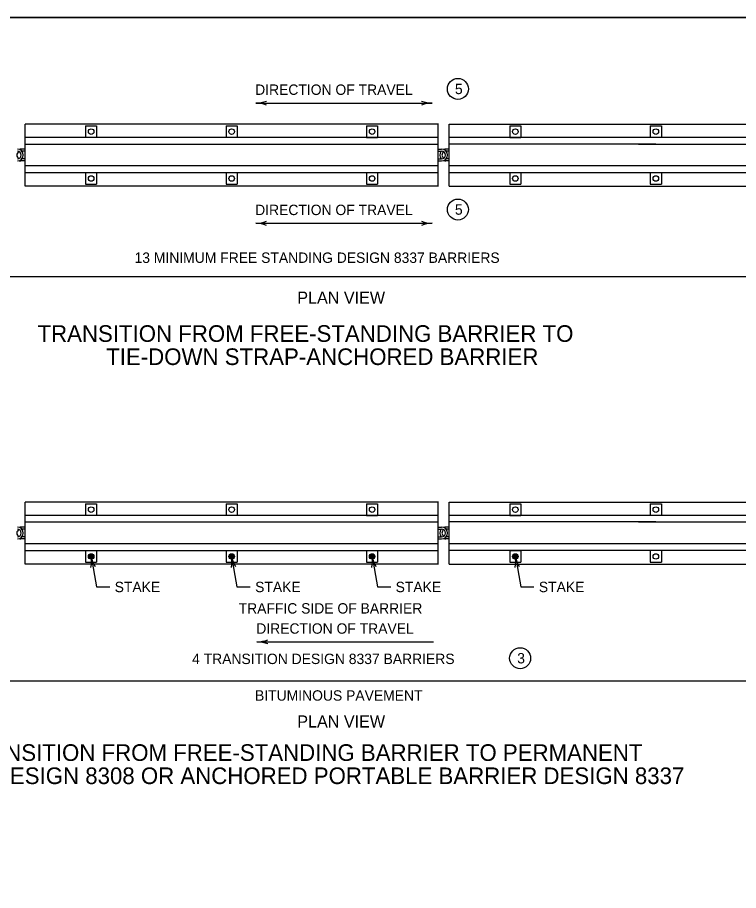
# Model space of a CAD drawing. Extents: x 99950 to 103353, y 99992 to 101050.
# Drawn here: x 102356 to 102790, y 100517 to 101042 of the extents above; entities that cross this region are included whole.
import ezdxf

# ---------------------------------------------------------------- set-up
doc = ezdxf.new("R2010")
doc.units = 0
for name, color, linetype in [('DETAIL', 7, 'Continuous'), ('DETAIL DIM', 7, 'Continuous'), ('DETAIL TXT', 7, 'Continuous'), ('PLOT AIDS', 7, 'Continuous'), ('SHT BRDR', 7, 'Continuous')]:
    doc.layers.add(name, color=color, linetype=linetype)

msp = doc.modelspace()

# ---------------------------------------------------------------- linework, layer by layer
at = {"layer": 'DETAIL'}
for p, q in [((102360.83, 100940.47), (102360.83, 100977.76)), ((102609.42, 100977.76), (102360.83, 100977.76)), ((102397.29, 100976.69), (102397.29, 100969.72)), ((102397.29, 100976.69), (102403.92, 100976.69)), ((102403.92, 100976.69), (102403.92, 100969.72)), ((102481.81, 100976.69), (102481.81, 100969.72)), ((102481.81, 100976.69), (102488.44, 100976.69)), ((102488.44, 100976.69), (102488.44, 100969.72)), ((102566.33, 100976.69), (102566.33, 100969.71)), ((102566.33, 100976.69), (102572.96, 100976.69)), ((102572.96, 100976.69), (102572.96, 100969.71)), ((102609.42, 100940.22), (102609.42, 100978.01)), ((102609.42, 100940.47), (102609.42, 100977.76)), ((102616.04, 100977.76), (102864.64, 100977.76)), ((102616.04, 100940.47), (102616.04, 100977.76)), ((102652.5, 100976.69), (102652.5, 100969.71)), ((102652.5, 100976.69), (102659.13, 100976.69)), ((102659.13, 100976.69), (102659.13, 100969.71)), ((102737.02, 100976.69), (102743.65, 100976.69)), ((102737.02, 100976.69), (102737.02, 100969.72)), ((102743.65, 100976.69), (102743.65, 100969.72)), ((102609.42, 100969.72), (102360.83, 100969.72)), ((102566.33, 100969.71), (102572.96, 100969.71)), ((102864.63, 100969.72), (102616.04, 100969.72)), ((102652.5, 100969.71), (102659.13, 100969.71)), ((102360.83, 100965.74), (102609.42, 100965.74)), ((102740.34, 100965.74), (102616.04, 100965.74)), ((102729.98, 100965.74), (102864.63, 100965.74)), ((102360.83, 100962.64), (102358.42, 100962.64)), ((102360.83, 100961.39), (102358.96, 100961.39)), ((102609.42, 100962.64), (102611.49, 100962.64)), ((102609.42, 100961.39), (102611.49, 100961.39)), ((102616.04, 100962.64), (102613.97, 100962.64)), ((102616.04, 100961.39), (102614.17, 100961.39)), ((102360.83, 100955.59), (102358.22, 100955.59)), ((102360.83, 100956.84), (102358.96, 100956.84)), ((102609.42, 100952.55), (102360.83, 100952.55)), ((102609.42, 100956.84), (102611.49, 100956.84)), ((102609.42, 100955.59), (102611.49, 100955.59)), ((102616.04, 100955.59), (102613.97, 100955.59)), ((102616.04, 100956.84), (102614.17, 100956.84)), ((102864.63, 100952.56), (102616.04, 100952.56)), ((102609.13, 100948.35), (102360.83, 100948.35)), ((102397.29, 100948.35), (102397.29, 100941.53)), ((102403.92, 100948.35), (102403.92, 100941.53)), ((102481.81, 100948.35), (102481.81, 100941.53)), ((102488.44, 100948.35), (102488.44, 100941.53)), ((102566.33, 100948.35), (102566.33, 100941.53)), ((102572.96, 100948.35), (102572.96, 100941.53)), ((102864.63, 100948.51), (102616.04, 100948.51)), ((102652.5, 100948.52), (102652.5, 100941.53)), ((102652.5, 100948.52), (102659.13, 100948.52)), ((102659.13, 100948.52), (102659.13, 100941.53)), ((102737.02, 100948.51), (102737.02, 100941.53)), ((102743.65, 100948.51), (102743.65, 100941.53)), ((102609.42, 100940.47), (102360.83, 100940.47)), ((102397.29, 100941.53), (102403.92, 100941.53)), ((102481.81, 100941.53), (102488.44, 100941.53)), ((102566.33, 100941.53), (102572.96, 100941.53)), ((102616.04, 100940.47), (102864.64, 100940.47)), ((102652.5, 100941.53), (102659.13, 100941.53)), ((102737.02, 100941.53), (102743.65, 100941.53)), ((102360.83, 100713.18), (102360.83, 100750.47)), ((102609.42, 100750.47), (102360.83, 100750.47)), ((102397.29, 100749.41), (102397.29, 100742.43)), ((102397.29, 100749.41), (102403.92, 100749.41)), ((102403.92, 100749.41), (102403.92, 100742.43)), ((102481.81, 100749.41), (102481.81, 100742.43)), ((102481.81, 100749.41), (102488.44, 100749.41)), ((102488.44, 100749.41), (102488.44, 100742.43)), ((102566.33, 100749.41), (102566.33, 100742.42)), ((102566.33, 100749.41), (102572.96, 100749.41)), ((102572.96, 100749.41), (102572.96, 100742.42)), ((102609.42, 100712.93), (102609.42, 100750.72)), ((102609.42, 100713.18), (102609.42, 100750.47)), ((102616.04, 100750.47), (102864.64, 100750.47)), ((102616.04, 100713.18), (102616.04, 100750.47)), ((102652.5, 100749.41), (102652.5, 100742.42)), ((102652.5, 100749.41), (102659.13, 100749.41)), ((102659.13, 100749.41), (102659.13, 100742.42)), ((102737.02, 100749.41), (102743.65, 100749.41)), ((102737.02, 100749.41), (102737.02, 100742.43)), ((102743.65, 100749.41), (102743.65, 100742.43)), ((102609.42, 100742.43), (102360.83, 100742.43)), ((102566.33, 100742.42), (102572.96, 100742.42)), ((102864.63, 100742.43), (102616.04, 100742.43)), ((102652.5, 100742.42), (102659.13, 100742.42)), ((102360.83, 100738.46), (102609.42, 100738.46)), ((102740.34, 100738.46), (102616.04, 100738.46)), ((102729.98, 100738.46), (102864.63, 100738.46)), ((102360.83, 100735.35), (102358.42, 100735.35)), ((102360.83, 100734.1), (102358.96, 100734.1)), ((102609.42, 100735.35), (102611.49, 100735.35)), ((102609.42, 100734.1), (102611.49, 100734.1)), ((102616.04, 100735.35), (102613.97, 100735.35)), ((102616.04, 100734.1), (102614.17, 100734.1)), ((102360.83, 100728.3), (102358.22, 100728.3)), ((102360.83, 100729.55), (102358.96, 100729.55)), ((102609.42, 100729.55), (102611.49, 100729.55)), ((102609.42, 100728.3), (102611.49, 100728.3)), ((102616.04, 100728.3), (102613.97, 100728.3)), ((102616.04, 100729.55), (102614.17, 100729.55)), ((102609.42, 100725.27), (102360.83, 100725.27)), ((102864.63, 100725.27), (102616.04, 100725.27)), ((102609.13, 100721.06), (102360.83, 100721.06)), ((102397.29, 100721.06), (102397.29, 100714.25)), ((102403.92, 100721.06), (102403.92, 100714.25)), ((102481.81, 100721.06), (102481.81, 100714.25)), ((102488.44, 100721.06), (102488.44, 100714.25)), ((102566.33, 100721.06), (102566.33, 100714.25)), ((102572.96, 100721.06), (102572.96, 100714.25)), ((102864.63, 100721.22), (102616.04, 100721.22)), ((102652.5, 100721.23), (102652.5, 100714.25)), ((102652.5, 100721.23), (102659.13, 100721.23)), ((102659.13, 100721.23), (102659.13, 100714.25)), ((102737.02, 100721.22), (102737.02, 100714.25)), ((102743.65, 100721.22), (102743.65, 100714.25)), ((102609.42, 100713.18), (102360.83, 100713.18)), ((102397.29, 100714.25), (102403.92, 100714.25)), ((102481.81, 100714.25), (102488.44, 100714.25)), ((102566.33, 100714.25), (102572.96, 100714.25)), ((102616.04, 100713.18), (102864.64, 100713.18)), ((102652.5, 100714.25), (102659.13, 100714.25)), ((102737.02, 100714.25), (102743.65, 100714.25))]:
    msp.add_line(p, q, dxfattribs=at)
for centre, radius in [((102400.6, 100973.2), 1.66), ((102485.12, 100973.2), 1.66), ((102569.64, 100973.2), 1.66), ((102655.82, 100973.2), 1.66), ((102740.34, 100973.2), 1.66), ((102400.6, 100945.03), 1.66), ((102485.12, 100945.03), 1.66), ((102569.64, 100945.03), 1.66), ((102655.82, 100945.03), 1.66), ((102740.34, 100945.03), 1.66), ((102400.6, 100745.91), 1.66), ((102485.12, 100745.91), 1.66), ((102569.64, 100745.91), 1.66), ((102655.82, 100745.91), 1.66), ((102740.34, 100745.91), 1.66), ((102400.6, 100717.74), 1.66), ((102400.6, 100717.74), 1.24), ((102400.6, 100717.74), 0.829), ((102400.6, 100717.74), 0.415), ((102485.12, 100717.74), 1.66), ((102485.12, 100717.74), 1.24), ((102485.12, 100717.74), 0.829), ((102485.12, 100717.74), 0.415), ((102569.64, 100717.74), 1.66), ((102569.64, 100717.74), 1.24), ((102569.64, 100717.74), 0.829), ((102569.64, 100717.74), 0.415), ((102655.82, 100717.74), 1.66), ((102655.82, 100717.74), 1.24), ((102655.82, 100717.74), 0.829), ((102655.82, 100717.74), 0.415), ((102740.34, 100717.74), 1.66)]:
    msp.add_circle(centre, radius, dxfattribs=at)
for centre, radius, start, end in [((102358.16, 100959.11), 2.28, 116.5449, 243.7961), ((102356.27, 100959.11), 3.52, 270, 90), ((102356.27, 100959.11), 2.28, 270, 90), ((102358.16, 100959.11), 3.52, 85.6792, 105.5179), ((102613.97, 100959.11), 3.52, 139.6947, 220.3351), ((102611.49, 100959.11), 3.52, 270, 90), ((102611.49, 100959.11), 2.28, 270, 90), ((102613.97, 100959.11), 2.28, 123.022, 237.0102), ((102613.97, 100959.11), 3.52, 90, 110.6545), ((102358.16, 100959.11), 3.52, 254.4821, 271.0823), ((102613.97, 100959.11), 3.52, 249.3776, 270), ((102358.16, 100731.83), 2.28, 116.5449, 243.7961), ((102356.27, 100731.83), 3.52, 270, 90), ((102356.27, 100731.83), 2.28, 270, 90), ((102358.16, 100731.83), 3.52, 85.6792, 105.5179), ((102613.97, 100731.83), 3.52, 139.6947, 220.3351), ((102611.49, 100731.83), 3.52, 270, 90), ((102611.49, 100731.83), 2.28, 270, 90), ((102613.97, 100731.83), 2.28, 123.022, 237.0102), ((102613.97, 100731.83), 3.52, 90, 110.6545), ((102358.16, 100731.83), 3.52, 254.4821, 271.0823), ((102613.97, 100731.83), 3.52, 249.3776, 270)]:
    msp.add_arc(centre, radius, start, end, dxfattribs=at)
at = {"layer": 'DETAIL DIM'}
for p, q in [((102499.71, 100990.37), (102605.82, 100990.37)), ((102499.71, 100918.07), (102605.82, 100918.07)), ((102102.41, 100885.98), (103116.51, 100885.98)), ((102400.6, 100717.74), (102403.81, 100699.56)), ((102485.12, 100717.74), (102488.34, 100699.56)), ((102569.64, 100717.74), (102572.86, 100699.56)), ((102655.82, 100717.74), (102659.03, 100699.56)), ((102403.81, 100699.56), (102411.81, 100699.56)), ((102488.34, 100699.56), (102496.33, 100699.56)), ((102572.86, 100699.56), (102580.85, 100699.56)), ((102659.03, 100699.56), (102667.02, 100699.56)), ((102500.37, 100666.34), (102606.49, 100666.34)), ((102102.3, 100642.95), (103123.17, 100642.95))]:
    msp.add_line(p, q, dxfattribs=at)
for centre, start, end in [((102499.12, 101010.88), 271.6252, 290.0088), ((102499.12, 100969.87), 69.9912, 88.3748), ((102606.4, 101010.88), 249.9912, 268.3748), ((102606.4, 100969.87), 91.6252, 110.0088), ((102499.12, 100938.57), 271.6252, 290.0088), ((102499.12, 100897.56), 69.9912, 88.3748), ((102606.4, 100938.57), 249.9912, 268.3748), ((102606.4, 100897.56), 91.6252, 110.0088), ((102380.31, 100714.74), 350.02, 8.4036), ((102420.69, 100721.88), 191.6541, 210.0377), ((102464.83, 100714.74), 350.02, 8.4036), ((102505.21, 100721.88), 191.6541, 210.0377), ((102549.35, 100714.74), 350.02, 8.4036), ((102589.73, 100721.88), 191.6541, 210.0377), ((102635.52, 100714.74), 350.02, 8.4036), ((102675.91, 100721.88), 191.6541, 210.0377), ((102499.79, 100686.84), 271.6252, 290.0088), ((102499.79, 100645.83), 69.9912, 88.3748)]:
    msp.add_arc(centre, 20.51, start, end, dxfattribs=at)
at = {"layer": 'DETAIL TXT'}
for centre in [(102621.25, 100998.86), (102621.25, 100926.34), (102658.71, 100656.53)]:
    msp.add_circle(centre, 6.31, dxfattribs=at)
at = {"layer": 'PLOT AIDS'}
msp.add_lwpolyline([(101702.89, 99991.84), (103352.89, 99991.84), (103352.89, 101041.84), (101702.89, 101041.84)], close=True, dxfattribs=at)
at = {"layer": 'SHT BRDR'}
msp.add_line((101752.89, 101041.84), (103352.89, 101041.84), dxfattribs=at)

# ---------------------------------------------------------------- texts
at = {"layer": 'DETAIL TXT'}
for s, height, p in [('DIRECTION OF TRAVEL', 6.25, (102499.29, 100995.3)), ('5', 6.25, (102619.48, 100995.73)), ('DIRECTION OF TRAVEL', 6.25, (102499.29, 100923)), ('5', 6.25, (102619.48, 100923.22)), ('13 MINIMUM FREE STANDING DESIGN 8337 BARRIERS', 6.25, (102426.72, 100894.26)), ('PLAN VIEW', 7.25, (102524.64, 100869.74)), ('TRANSITION FROM FREE-STANDING BARRIER TO', 10, (102368.32, 100846.78)), ('TIE-DOWN STRAP-ANCHORED BARRIER', 10, (102409.66, 100832.85)), ('STAKE', 6.25, (102414.75, 100696.26)), ('STAKE', 6.25, (102499.27, 100696.26)), ('STAKE', 6.25, (102583.79, 100696.26)), ('STAKE', 6.25, (102669.97, 100696.26)), ('TRAFFIC SIDE OF BARRIER', 6.25, (102489.35, 100683.39)), ('DIRECTION OF TRAVEL', 6.25, (102499.96, 100671.27)), ('4 TRANSITION DESIGN 8337 BARRIERS', 6.25, (102461.34, 100653.03)), ('3', 6.25, (102656.94, 100653.41)), ('BITUMINOUS PAVEMENT', 6.25, (102499.2, 100631.01)), ('PLAN VIEW', 7.25, (102524.64, 100614.88)), ('TRANSITION FROM FREE-STANDING BARRIER TO PERMANENT', 10, (102322.18, 100594.8)), ('BARRIER DESIGN 8308 OR ANCHORED PORTABLE BARRIER DESIGN 8337', 10, (102278.92, 100580.86))]:
    msp.add_text(s, height=height, dxfattribs=at).set_placement(p)

doc.saveas('drawing.dxf')
